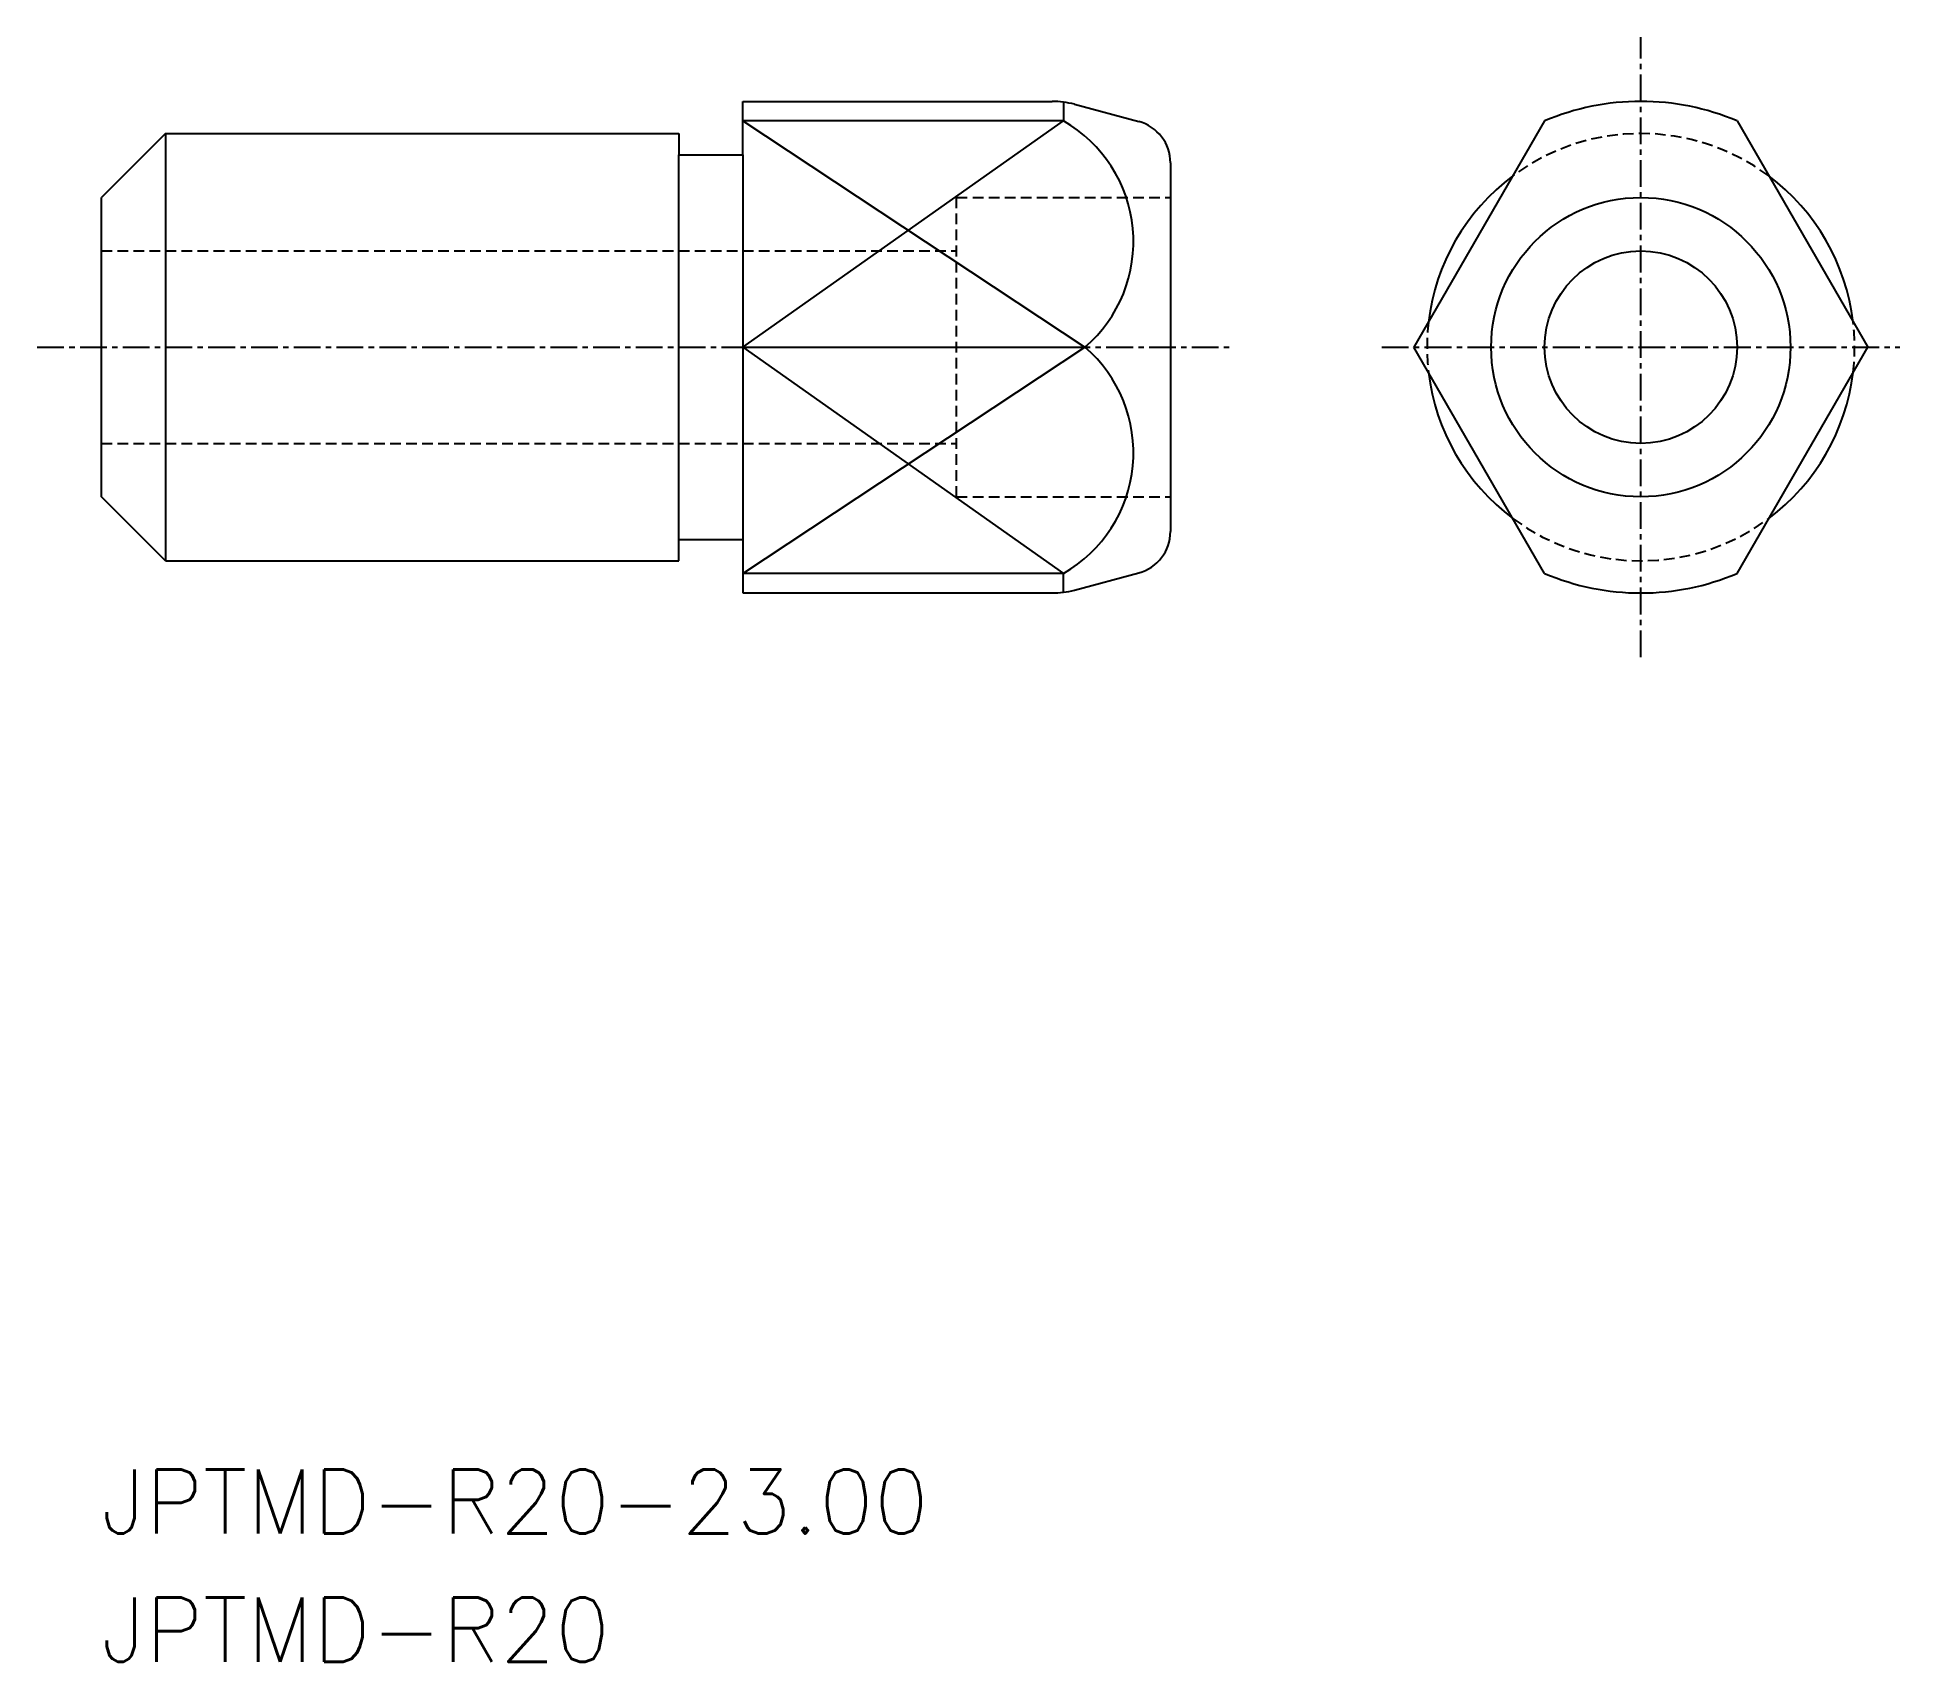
# Model space of a CAD drawing. Extents: x 17 to 104.1, y -11.5 to 64.5.
import ezdxf

# ---------------------------------------------------------------- set-up
doc = ezdxf.new("R2010")
doc.units = 0
doc.linetypes.add('CENTER', pattern=[2, 1.25, -0.25, 0.25, -0.25])
doc.linetypes.add('DASHED', pattern=[0.75, 0.5, -0.25])
doc.layers.get('0').update_dxf_attribs({"linetype": 'CONTINUOUS'})
doc.layers.add('CENTER', color=1, linetype='CENTER')
doc.styles.get("Standard").update_dxf_attribs({"font": 'txt.shx', "bigfont": 'extfont.shx'})

msp = doc.modelspace()

# ---------------------------------------------------------------- linework, layer by layer
for p, q in [((50, 61.5), (64.473, 61.5)), ((50, 59), (50, 61.5)), ((65, 61.465), (65, 60.583)), ((65.509, 61.364), (68.518, 60.557)), ((65, 60.583), (50, 60.583)), ((87.5, 60.583), (81.39, 50)), ((96.5, 60.583), (102.61, 50)), ((23, 60), (20, 57)), ((23, 60), (23, 40)), ((23, 60), (47, 60)), ((47, 60), (47, 59)), ((47, 41), (47, 59)), ((47, 59), (50, 59)), ((50, 59), (50, 41)), ((70, 58.626), (70, 41.374)), ((20, 43), (20, 57)), ((50, 50), (66, 50)), ((87.5, 39.417), (81.39, 50)), ((96.5, 39.417), (102.61, 50)), ((23, 40), (20, 43)), ((47, 40), (47, 41)), ((47, 41), (50, 41)), ((50, 41), (50, 38.5)), ((23, 40), (47, 40)), ((65, 39.417), (50, 39.417)), ((65, 38.535), (65, 39.417)), ((65.509, 38.636), (68.518, 39.443)), ((50, 38.5), (64.473, 38.5))]:
    msp.add_line(p, q)
at = {"color": 3}
for p, q in [((50, 60.583), (66, 50)), ((50, 50), (65, 60.583)), ((50, 50), (65, 39.417)), ((50, 39.417), (66, 50))]:
    msp.add_line(p, q, dxfattribs=at)
at = {"color": 3, "linetype": 'DASHED'}
for p, q in [((60, 43), (60, 57)), ((60, 57), (70, 57)), ((20, 54.5), (60, 54.5)), ((20, 45.5), (60, 45.5)), ((60, 43), (70, 43))]:
    msp.add_line(p, q, dxfattribs=at)
for radius in [7, 4.5]:
    msp.add_circle((92, 50), radius)
for centre, radius, start, end in [((64.473, 57.5), 4, 75, 90), ((92, 50), 11.5, 66.96432, 113.03568), ((61.766, 54.939), 6.505, 310.60818, 60.18765), ((68, 58.626), 2, 0, 75), ((92, 50), 10, 126.76023, 173.23977), ((92, 50), 10, 6.76023, 53.23977), ((61.766, 45.061), 6.505, 299.81235, 49.39182), ((92, 50), 10, 186.76023, 233.23977), ((92, 50), 10, 306.76023, 353.23977), ((68, 41.374), 2, 285, 0), ((92, 50), 11.5, 246.96432, 293.03568), ((64.473, 42.5), 4, 270, 285)]:
    msp.add_arc(centre, radius, start, end)
for start, end in [(53.23977, 126.76023), (173.23977, 186.76023), (353.23977, 6.76023), (233.23977, 306.76023)]:
    msp.add_arc((92, 50), 10, start, end, dxfattribs=at)
at = {"layer": 'CENTER', "color": 1, "linetype": 'CENTER'}
for p, q in [((92, 35.5), (92, 64.5)), ((17, 50), (73, 50)), ((79.89, 50), (104.11, 50))]:
    msp.add_line(p, q, dxfattribs=at)

# ---------------------------------------------------------------- texts
at = {"color": 7, "linetype": 'CONTINUOUS'}
for s, p in [('JPTMD-R20-23.00', (20, -5.5)), ('JPTMD-R20', (20, -11.5))]:
    msp.add_text(s, height=3, dxfattribs=at).set_placement(p)

doc.saveas('drawing.dxf')
